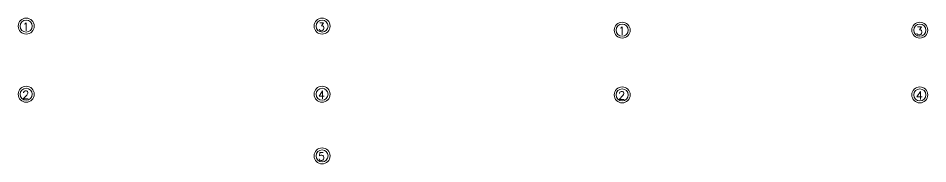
# Model space of a CAD drawing. Header units: millimetres. Extents: x 539 to 842, y -453 to -96.
# Drawn here: x 539.35 to 576.86, y -367.16 to -361.12 of the extents above; entities that cross this region are included whole.
import ezdxf

# ---------------------------------------------------------------- set-up
doc = ezdxf.new("R2010")
doc.units = ezdxf.units.MM
doc.header["$LTSCALE"] = 0.1
doc.linetypes.add('ACAD_ISO02W100', pattern=[15, 12, -3])
doc.linetypes.add('CONTINUA', pattern=[0])
for name, color, linetype, lineweight in [('00-Agua Caliente', 1, 'Continuous', 20), ('00-Agua Fria', 5, 'ACAD_ISO02W100', 20), ('00-Texto AF', 7, 'Continuous', 18)]:
    doc.layers.add(name, color=color, linetype=linetype, lineweight=lineweight)
doc.styles.add('Romans', font='romans.shx')

msp = doc.modelspace()

# ---------------------------------------------------------------- linework, layer by layer
at = {"layer": '00-Agua Caliente', "linetype": 'CONTINUA', "lineweight": 20}
for centre, radius in [((564.258, -361.624), 0.33), ((564.258, -361.624), 0.248), ((576.531, -361.624), 0.33), ((576.531, -361.624), 0.248), ((564.258, -364.302), 0.33), ((564.258, -364.302), 0.248), ((576.531, -364.302), 0.33), ((576.531, -364.302), 0.248)]:
    msp.add_circle(centre, radius, dxfattribs=at)
at = {"layer": '00-Agua Fria', "linetype": 'CONTINUA', "lineweight": 20}
for centre, radius in [((539.681, -361.455), 0.33), ((539.681, -361.455), 0.248), ((551.881, -361.455), 0.33), ((551.881, -361.455), 0.248), ((539.681, -364.276), 0.33), ((539.681, -364.276), 0.248), ((551.881, -364.276), 0.33), ((551.881, -364.276), 0.248), ((551.881, -366.827), 0.33), ((551.881, -366.827), 0.248)]:
    msp.add_circle(centre, radius, dxfattribs=at)

# ---------------------------------------------------------------- texts
at = {"layer": '00-Texto AF', "color": 18, "true_color": 0x000000, "style": 'Romans'}
for s, p in [('1', (539.52, -361.644)), ('3', (551.72, -361.644)), ('1', (564.097, -361.813)), ('3', (576.37, -361.813)), ('2', (539.52, -364.465)), ('4', (551.72, -364.465)), ('2', (564.097, -364.491)), ('4', (576.37, -364.491)), ('5', (551.72, -367.016))]:
    msp.add_text(s, height=0.33, rotation=360, dxfattribs=at).set_placement(p)

doc.saveas('drawing.dxf')
